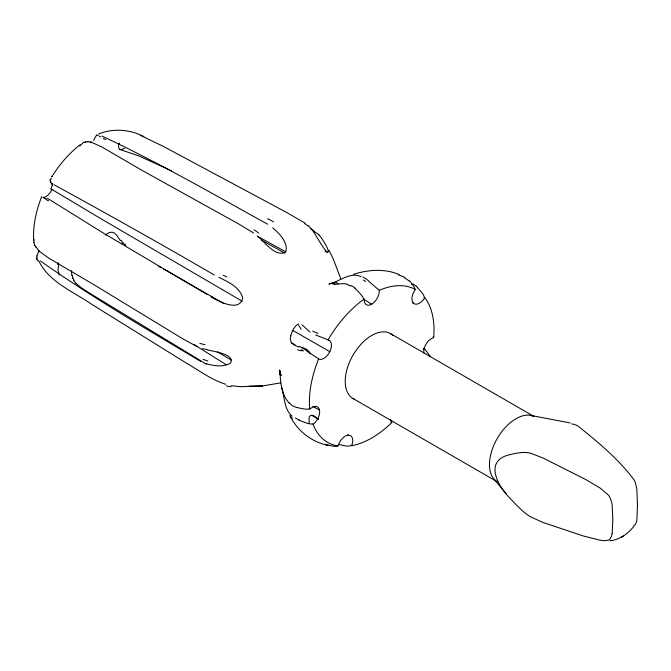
<?xml version="1.0" encoding="UTF-8"?>
<svg xmlns="http://www.w3.org/2000/svg" width="671" height="671" viewBox="0 0 671 671"><rect width="100%" height="100%" fill="white"/><g stroke="black" fill="none" stroke-linecap="round" stroke-linejoin="round"><path stroke-width="1.01" d="M50.375 179.61L51.399 178.335M71.545 270.631L71.738 275.445M289.167 403.019C281.048 394.397 280.512 381.464 279.824 370.417L280.478 375.139L279.312 369.981L280.805 375.148L279.715 372.841L280.964 375.173M354.867 288.119C358.121 291.642 362.592 295.374 364.143 299.82A10.711 6.182 -60 0 0 371.709 304.206A10.711 6.182 -60 0 0 379.283 291.08L379.258 290.367A88.127 50.879 -60 0 1 415.374 289.495L412.682 284.63L409.629 280.839M612.137 533.495L612.833 519.463L612.137 504.852A32.116 21.229 51.5 0 0 611.658 502.235L610.031 497.656A11.013 7.28 51.5 0 0 608.362 495.055L600.335 488.186L585.884 479.606L543.141 458.067L530.736 453.244A35.664 23.577 51.5 0 0 526.139 452.522L525.099 452.472A57.932 38.297 51.5 0 0 521.56 452.564M41.954 196.863L41.501 197.173L41.963 197.459M290.853 335.651C288.379 341.757 293.814 345.917 299.132 346.848M34.011 239.446L33.86 242.474M327.934 445.024C330.828 445.443 336.548 447.834 338.369 445.108A10.711 6.182 -60 0 1 348.467 435.177L347.737 434.8M58.687 264.978L57.966 270.027L59.14 274.909M41.518 197.106C36.117 210.837 32.82 225.607 33.693 240.419M338.687 444.47C342.487 445.066 349.205 447.691 352.007 444.814A10.711 6.182 -60 0 0 348.467 435.177M211.466 297.127C219.677 301.95 239.757 312.166 242.701 297.983C239.79 287.045 228.291 282.005 218.939 277.349M93.571 140.44L96.683 134.837M79.849 146.001L83.154 142.646A13.462 10.342 62.4 0 1 85.15 142.168M39.128 250.585L36.871 255.97M417.32 287.498C419.677 290.577 425.02 294.586 424.231 298.545A10.711 6.182 -60 0 1 413.579 303.309L412.363 302.512M52.036 176.465L51.734 176.918C59.316 164.731 68.736 153.584 80.109 144.768M332.816 283.883C336.624 285.083 343.124 282.516 347.746 284.378M415.374 289.495L414.787 290.325A10.711 6.182 -60 0 0 413.579 303.309M633.902 526.257C628.056 533.73 619.652 539.878 609.973 540.751M296.985 407.624C301.22 408.22 306.488 410.132 310.421 408.614A10.711 6.182 -60 0 1 319.497 409.956A10.711 6.182 -60 0 1 313.793 423.72C309.331 425.053 303.418 421.665 298.88 420.163M333.219 283.489L333.47 283.288A7.146 0.721 -25.9 0 1 335.299 282.114L338.041 283.724M257.723 236.385C265.38 242.374 274.858 257.211 285.678 252.187C288.564 242.541 279.539 233.693 272.669 227.754M622.722 536.355L623.535 535.869M621.589 537.043L622.445 536.532M334.267 282.306L328.924 284.059L334.141 282.768M249.05 386.16L262.369 385.976M98.436 134.099C113.03 127.993 129.889 129.377 143.846 136.532M429.767 356.796L430.145 356.251M353.642 274.28C368.262 269.667 384.709 268.341 399.086 274.548M298.771 323.934L296.364 325.309L293.713 328.58A6.853 1.963 -65.3 0 0 292.715 330.392A6.987 1.996 -65.3 0 0 291.65 332.9A9.176 2.625 -65.3 0 0 290.895 335.617M633.734 525.351L634.212 525.208A11.013 5.276 67.3 0 0 635.42 524.277L636.519 521.661A31.218 14.963 67.3 0 0 636.938 519.169L637.45 505.255L636.947 490.526A32.116 15.391 67.3 0 0 636.603 487.834L635.42 482.994A11.013 5.276 67.3 0 0 634.212 480.134C618.796 459.258 598.129 442.164 577.932 425.993A35.664 17.094 67.3 0 0 574.602 424.542L573.848 424.332A57.932 27.763 67.3 0 0 571.642 423.904M262.286 385.993L280.537 382.889M424.777 297.681A88.127 50.879 -60 0 1 433.692 337.664L433.047 337.832A10.711 6.182 -60 0 0 423.846 353.114M85.108 142.009L85.771 141.9M521.56 452.556L517.098 453.084A109.532 72.409 51.5 0 0 510.706 454.485C483.187 459.929 497.563 486.316 510.706 498.956A109.532 72.409 51.5 0 0 517.098 505.708L521.56 509.968A61.858 40.889 51.5 0 0 524.076 512.166L526.139 513.835A35.488 23.46 51.5 0 0 529.855 516.427L542.252 522.197L583.124 535.936L600.335 540.281L605.15 540.717L608.362 540.13A11.013 7.28 51.5 0 0 610.04 538.939L611.549 536.079A31.218 20.642 51.5 0 0 612.128 533.495M262.369 385.959L240.411 386.706L231.227 385.716M530.677 415.391L570.098 422.948M315.773 335.03L328.631 340.063M207.045 349.683C212.204 351.461 235.605 353.802 230.489 363.237C222.957 367.406 213.596 365.947 205.661 363.464M206.752 349.625L202.34 348.551M119.681 149.448L138.209 155.672L165.116 167.842M398.666 275.102L399.807 275.387M91.491 142.319L101.841 146.949L141.506 170.073L239.094 224.198L253.604 233.013M327.574 445.192C311.143 441.87 296.867 430.438 289.797 415.282M351.663 445.745A88.127 50.879 -60 0 0 391.763 422.596L390.975 422.336M400.377 275.546L404.848 277.349M225.708 384.273C211.264 379.711 198.935 370.392 185.976 362.86L91.868 304.408C73.34 291.524 49.058 282.357 38.683 260.717M140.524 135.643L141.43 135.945M299.165 346.496C303.175 348.165 309.046 348.861 310.119 353.843M142.319 136.263L163.229 146.353L286.525 212.405L305.23 223.242M102.185 136.146C158.733 162.709 213.009 193.994 267.654 224.223M196.829 346.546L182.571 338.679L94.502 285.049L48.664 258.1L38.138 250.367M361.006 276.72C354.296 273.047 346.664 276.687 340.39 279.513A8.136 0.872 -25.9 0 0 335.131 282.164M47.389 198.255L103.686 233.298L206.735 294.25M165.703 168.127L168.06 169.268M295.022 344.735L291.222 342.789M168.656 169.562L169.243 169.847M171.013 170.711L171.6 170.996M200.663 361.375C146.647 329.1 91.944 297.345 40.52 261.027M319.497 409.956L312.871 406.475M214.234 274.959C161.283 244.152 107.737 214.15 54.049 184.751M306.077 350.581L319.195 359.186A10.711 6.182 -60 0 0 329.838 351.671A10.711 6.182 -60 0 0 328.631 340.071M158.759 266.429L161.115 267.712M257.178 236.1L285.427 251.625M163.472 269.004L165.821 270.304M325.1 250.996C334.133 257.505 321.736 237.131 318.935 235.076M261.497 240.159L284.689 253.051M166.995 270.958L224.03 303.653M318.524 419.182L311.671 415.366A6.987 3.967 55.2 0 0 310.346 415.76A9.008 5.125 54.8 0 0 309.113 417.471L309.105 423.476M329.838 351.663L292.715 330.392M390.447 333.596L533.789 416.347M352.98 398.49L497.228 481.778M242.206 301.212L102.109 219.425L51.181 188.996M231.713 360.352L217.563 351.847M260.096 385.339L261.111 385.951M423.233 349.23L423.929 349.658M363.69 299.207L371.709 304.198M226.228 364.705L193.642 344.349M206.358 364.21L88.102 292.229L80.99 287.54L76.058 283.38M310.346 228.559L314.556 231.327M310.019 332.103L301.883 324.73M368.664 281.292L379.249 290.266M292.12 416.246C283.9 409.193 284.722 397.014 281.661 387.486M327.18 252.153C319.698 244.252 316.2 233.332 308.358 225.724M424.433 348.694L429.876 355.806M317.979 419.274L315.94 417.328A9.176 5.209 55.2 0 0 313.575 415.777A6.987 3.967 55.2 0 0 311.671 415.357M433.13 336.959L433.692 337.664M493.931 479.044L506.085 493.546M122.34 243.481L121.82 242.818M391.763 422.596L391.419 422.067A10.711 6.182 -60 0 1 390.707 419.593M120.285 240.637L116.888 235.412L114.213 232.929A10.77 7.306 -63.6 0 0 105.414 235.152M50.971 181.338L50.627 180.667M334.083 282.919L334.854 284.445M329.109 250.434L333.37 259.199L340.717 278.658M34.691 245.343L34.414 244.672M72.619 278.364L72.376 277.777M354.363 399.186A37.467 21.631 -60 0 1 353.659 354.078A37.467 21.631 -60 0 1 392.921 335.466M495.936 480.922A37.467 21.631 -60 0 1 497.228 438.507A37.467 21.631 -60 0 1 533.311 416.188M338.083 446.039A88.127 50.879 -60 0 1 313.08 424.273M309.725 409.243A88.127 50.879 -60 0 1 318.65 358.943M328.052 339.912A88.127 50.879 -60 0 1 364.177 298.964M404.303 277.794A26.915 17.421 -5.1 0 1 409.134 281.082M119.673 149.457A10.275 6.005 -50.2 0 1 118.75 144.19M124.621 148.408A10.77 4.395 -39.4 0 1 119.807 149.314M119.153 143.896A11.6 7.373 -43 0 1 119.455 143.032M304.785 223.728A49.646 38.163 -30.7 0 1 308.039 226.026M416.221 286.299A29.423 22.487 87.4 0 1 417.412 287.314M412.85 284.034A25.515 18.88 83.1 0 1 416.255 286.19M411.7 284.403A25.565 18.822 83.2 0 1 412.397 284.781M314.296 231.721A43.732 36.528 -41.3 0 1 319.111 234.884M423.586 348.174A29.423 20.533 -13.8 0 1 424.29 348.786M122.323 241.929A13.462 4.32 56.8 0 1 121.074 240.126M124.521 244.412A21.925 10.786 58.4 0 1 122.961 242.541M125.93 245.343A27.427 17.337 62.8 0 1 124.831 244.169M301.749 350.79A42.718 17.664 47.6 0 1 297.513 349.834M327.993 445.326A29.423 16.708 59 0 1 326.702 444.873M326.76 445.041A25.515 13.705 55.6 0 1 325.443 444.496M231.143 386.697A43.732 32.904 -83.9 0 1 226.437 385.892M57.538 264.508A10.77 8.295 -80.2 0 1 58.26 262.688M72.778 277.366A13.462 9.478 -70.5 0 1 72.283 275.169M73.919 280.176A21.925 17.186 -57.8 0 1 72.963 278.138M75.915 283.397A27.427 22.353 -41.2 0 1 73.76 280.319M297.018 407.532A29.423 23.955 -50.7 0 1 295.567 407.079A25.515 20.994 -56.6 0 1 291.927 405.334L291.717 405.175A25.565 21.12 -56.9 0 1 289.285 402.902M292.506 418.419A25.565 11.633 5.5 0 1 290.283 416.498M299.358 419.996A25.515 8.723 13.9 0 1 295.307 417.958M205.041 344.676A43.732 27.427 -11.3 0 1 199.807 343.359M38.339 249.989A27.427 21.237 -68.5 0 1 36.184 246.978M35.924 247.255A21.925 17.849 -50.5 0 1 34.942 245.2M34.506 244.638A13.462 11.239 -34.6 0 1 34.045 242.432M37.006 257.27A13.462 6.542 -8.5 0 1 36.997 255.961M37.433 258.972A21.925 10.132 3.7 0 1 36.788 257.647M37.987 260.944A27.427 10.803 14.2 0 1 36.335 258.679M207.8 360.981A42.718 25.984 -1.4 0 1 203.07 359.279M318.004 333.403A26.915 11.113 10.8 0 1 312.686 331.13M298.687 325.569A27.377 8.857 85.3 0 1 301.094 329.268M226.823 276.955A51.659 7.666 22 0 1 223.292 275.303M52.757 185.087A27.427 14.502 -2.2 0 1 50.929 182.814M50.828 182.629A21.925 9.797 9.5 0 1 50.199 181.296M49.981 180.465A12.724 4.798 20.5 0 1 50.208 179.543M52.514 183.217A10.275 4.076 -63.9 0 1 50.82 188.912M52.153 189.331A10.77 4.94 -61 0 1 43.439 197.408M301.178 349.708A25.565 6.19 37.3 0 1 303.56 350.967M301.866 347.704A25.515 9.352 45 0 1 305.976 350.103M43.615 197.903A13.462 2.281 25.3 0 1 44.882 198.205M44.823 198.457A21.925 5.066 35.7 0 1 46.282 198.985M46.031 199.572A27.427 8.614 45.2 0 1 48.589 200.881M213.638 298.117A42.718 2.147 33 0 1 211.105 296.406M366.962 279.681A29.423 7.482 40.9 0 1 368.396 280.621M362.843 277.022A25.515 5.133 39.2 0 1 366.542 279.195M363.456 280.092A25.565 5.016 39.4 0 1 365.678 281.493M332.85 283.867A9.847 1.006 -25.7 0 1 333.269 283.464M347.687 284.764A25.565 19.786 82 0 1 350.656 286.039M351.084 285.51A25.515 20.558 -81.6 0 1 354.925 288.018M267.553 218.721A43.732 28.249 60.4 0 1 273.558 221.9M103.317 138.461A27.427 3.917 31.3 0 1 105.817 139.635M99.291 136.255A21.925 5.611 41 0 1 100.734 136.85M96.985 135.282A13.462 4.311 49.7 0 1 98.201 135.584M91.08 141.38A10.77 2.718 -55.5 0 1 90.233 142.806M85.771 141.916A21.925 16.96 79.4 0 1 87.901 141.933M87.918 141.656A27.427 21.271 -84.1 0 1 91.373 142.453M254.049 229.885A42.718 28.408 70.7 0 1 258.679 233.097M281.023 375.257L280.042 373.932L280.931 375.274"/></g></svg>
